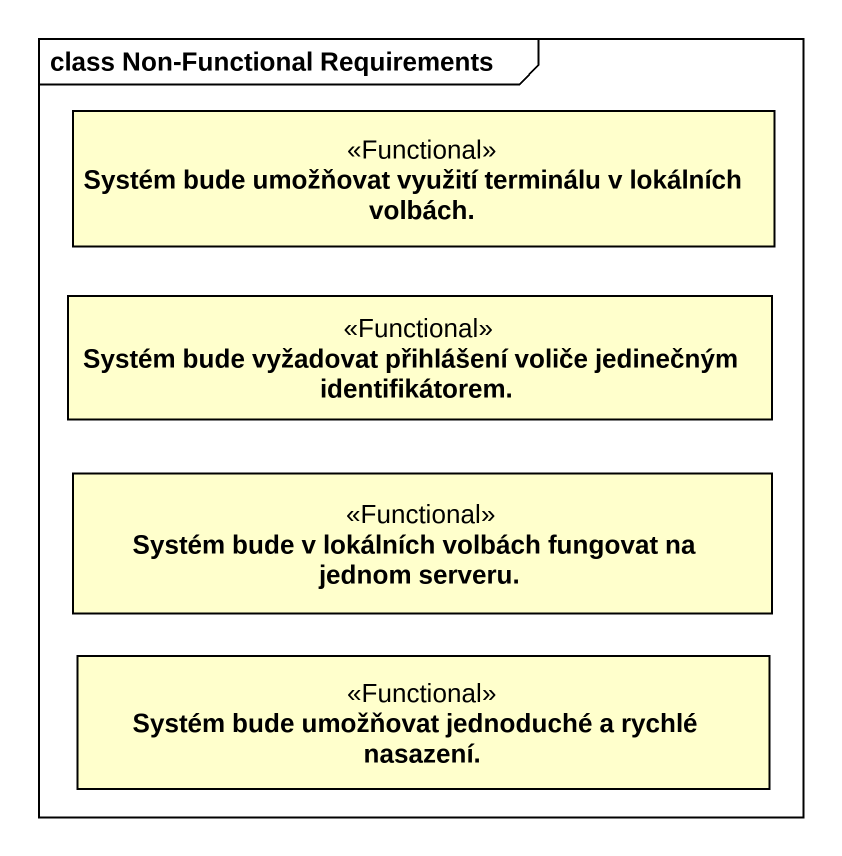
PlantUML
@startuml
mainframe class Non-Functional Requirements
hide circle
hide empty members
class "Systém bude umožňovat využití terminálu v lokálních volbách." as Systém_bude_umožňovat <<Functional>>
class "Systém bude vyžadovat přihlášení voliče jedinečným identifikátorem." as Systém_bude_vyžadovat <<Functional>>
class "Systém bude v lokálních volbách fungovat na jednom serveru." as Systém_bude_v_lokálních <<Functional>>
class "Systém bude umožňovat jednoduché a rychlé nasazení." as Systém_bude_umožňovat_2 <<Functional>>
@enduml
